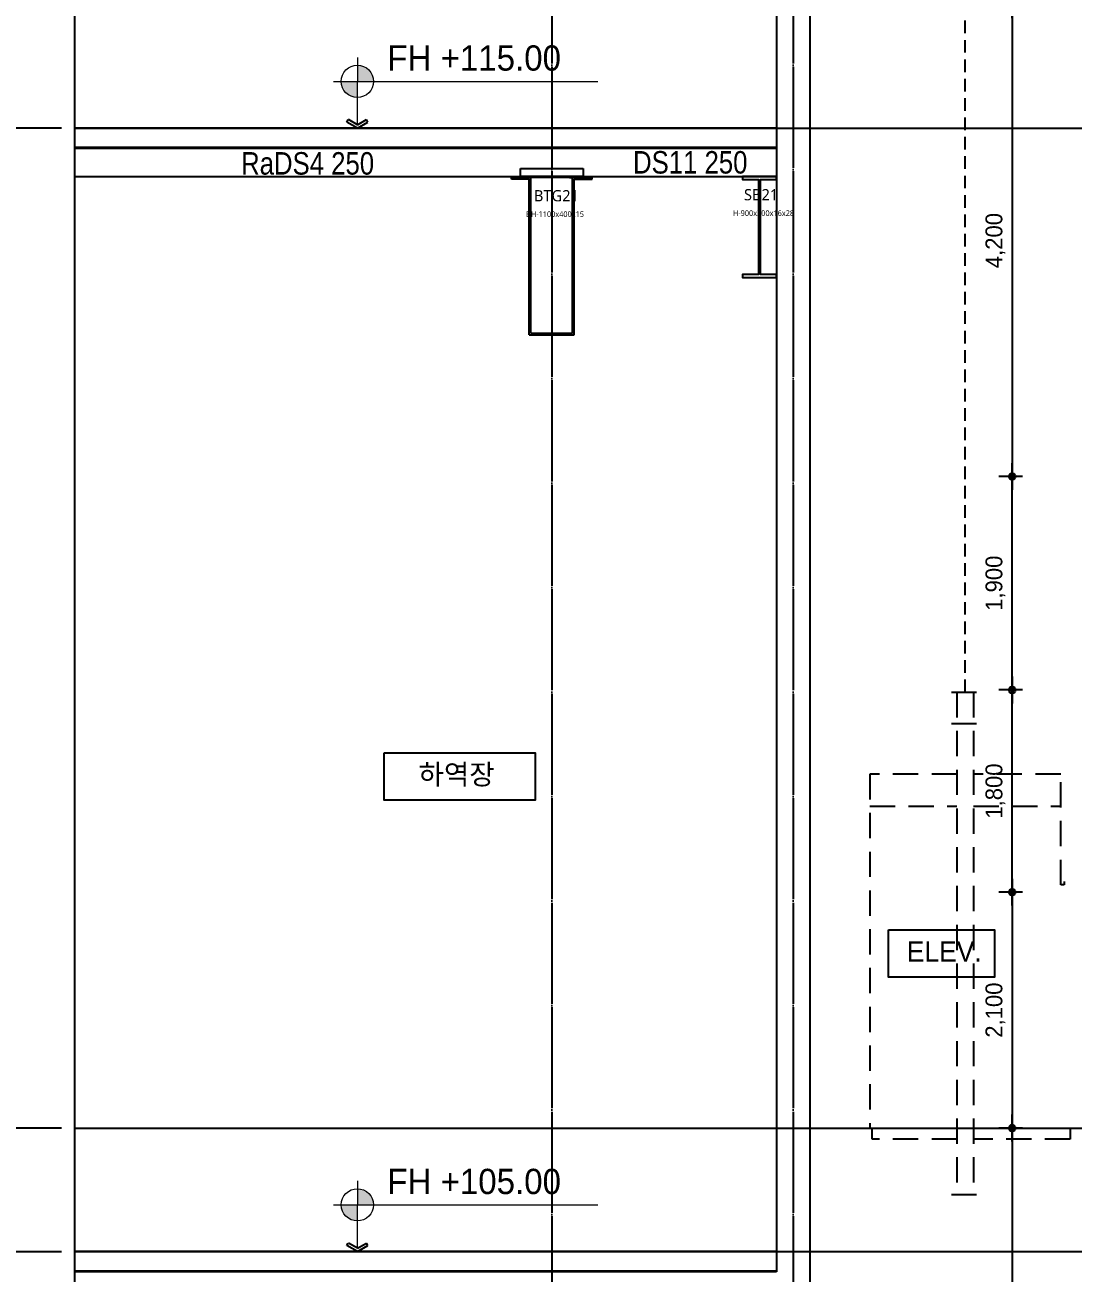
# Model space of a CAD drawing. Header units: millimetres. Extents: x 11948722 to 13111668, y -10771712 to -10232988.
# Drawn here: x 12176642 to 12185975, y -10567453 to -10556344 of the extents above; entities that cross this region are included whole.
import ezdxf
from ezdxf.enums import TextEntityAlignment as Align

# ---------------------------------------------------------------- set-up
doc = ezdxf.new("R2010")
doc.units = ezdxf.units.MM
doc.header["$LTSCALE"] = 150
doc.header["$MEASUREMENT"] = 0
for name, pattern in [('CEN', [6.2, 6, -0.1, 0, -0.1]), ('HID', [2.3, 1.5, -0.8]), ('HIDDEN', [2, 1, -1]), ('X_PLAN_1F$0$CEN', [62, 60, -1, 0, -1])]:
    doc.linetypes.add(name, pattern=pattern)
doc.layers.get('0').update_dxf_attribs({"linetype": 'CONTINUOUS'})
doc.layers.get('Defpoints').update_dxf_attribs({"color": 117, "linetype": 'CONTINUOUS'})
for name, color, linetype in [('0-Besto', 1, 'CONTINUOUS'), ('A-CON', 2, 'CONTINUOUS'), ('A-중심선', 10, 'CEN'), ('CON-C', 2, 'CONTINUOUS'), ('DIM', 7, 'CONTINUOUS'), ('ELE-06', 6, 'CONTINUOUS'), ('ELE-8', 8, 'CONTINUOUS'), ('elev', 8, 'HID'), ('X_PLAN_1F$0$A-중심선', 1, 'X_PLAN_1F$0$CEN'), ('Xref-계단단면도$0$3 dim0', 7, 'CONTINUOUS'), ('Xref-계단단면도$0$A-TEX-SYM', 3, 'CONTINUOUS'), ('Xref-계단단면도$0$DIM', 7, 'CONTINUOUS'), ('Xref-계단단면도$0$TEX', 3, 'CONTINUOUS'), ('Xref-계단단면도$0$TEX-SYM', 3, 'CONTINUOUS')]:
    doc.layers.add(name, color=color, linetype=linetype)
doc.layers.add('Xref-계단단면도$0$박스', color=6, linetype='CONTINUOUS', lineweight=15)
doc.styles.add('A.NARROW', font='ARIALN.TTF')
doc.styles.add('Xref-계단단면도$0$나눔고딕 Se', font='')
doc.styles.add('Xref-계단단면도$0$돋움', font='')
doc.styles.add('나눔고딕 Se', font='NanumGothic.ttf')
doc.styles.get('Xref-계단단면도$0$나눔고딕 Se').set_extended_font_data('Dotum')
doc.styles.get('Xref-계단단면도$0$돋움').set_extended_font_data('Dotum')
doc.dimstyles.new('Xref-계단단면도$0$A1-100', dxfattribs={"dimtxt": 3, "dimasz": 1, "dimexe": 2, "dimexo": 2, "dimgap": 1, "dimtad": 1, "dimdec": 0, "dimzin": 12, "dimdsep": 46, "dimlunit": 6, "dimtxsty": 'Xref-계단단면도$0$나눔고딕 Se', "dimblk1": 'Xref-계단단면도$0$DIMDOT', "dimblk2": 'Xref-계단단면도$0$DIMDOT', "dimsah": 1, "dimcen": -1, "dimdle": 2, "dimclrd": 256, "dimclre": 256, "dimclrt": 3, "dimadec": 0, "dimazin": 0, "dimtfac": 1, "dimtdec": 0, "dimtix": 1, "dimtmove": 2, "dimatfit": 3, "dimldrblk": 'Xref-계단단면도$0$DIMDOT', "dimfxl": 1, "dimtvp": 1, "dimtolj": 1, "dimtzin": 12, "dimlwd": -1, "dimlwe": -1, "dimarcsym": 0})
pattern_1 = [(45, (0, 0), (-0.015890984760856, 0.015890984760856), [])]

# ---------------------------------------------------------------- blocks, each defined once
blk = doc.blocks.new('Xref-계단단면도$0$DIMDOT')
at = {"color": 0}
blk.add_line((-2, 0), (2, 0), dxfattribs=at)
for radius in [0.5, 0.25]:
    blk.add_circle((0, 0), radius, dxfattribs=at)
blk = doc.blocks.new('*D15')
at = {"layer": 'Defpoints', "color": 0, "transparency": 16777216}
for p in [(12173487, -10536163), (12177087, -10536163), (12177087, -10566163)]:
    blk.add_point(p, dxfattribs=at)
at = {"layer": 'Xref-계단단면도$0$3 dim0', "transparency": 16777216}
for p, q in [((12176967, -10536163), (12173367, -10536163)), ((12173487, -10566103), (12173487, -10536223)), ((12176967, -10566163), (12173367, -10566163))]:
    blk.add_line(p, q, dxfattribs=at)
at = {"layer": 'Xref-계단단면도$0$3 dim0', "transparency": 16777216, "xscale": 60, "yscale": 60, "zscale": 60}
for p, rotation in [((12173487, -10536163), 90), ((12173487, -10566163), 270)]:
    blk.add_blockref('Xref-계단단면도$0$DIMDOT', p, dxfattribs=dict(at, rotation=rotation))
at = {"layer": 'Xref-계단단면도$0$3 dim0', "color": 3, "transparency": 16777216, "insert": (12173302, -10551163), "char_height": 210, "attachment_point": 5, "rotation": 90, "style": 'Xref-계단단면도$0$나눔고딕 Se'}
blk.add_mtext('\\A1;30,000', dxfattribs=at)
blk = doc.blocks.new('*D16')
at = {"layer": 'Defpoints', "color": 0, "transparency": 16777216}
for p in [(12177087, -10566163), (12173487, -10576163), (12177087, -10576163)]:
    blk.add_point(p, dxfattribs=at)
at = {"layer": 'Xref-계단단면도$0$3 dim0', "transparency": 16777216}
for p, q in [((12176967, -10566163), (12173367, -10566163)), ((12173487, -10566223), (12173487, -10576103)), ((12176967, -10576163), (12173367, -10576163))]:
    blk.add_line(p, q, dxfattribs=at)
at = {"layer": 'Xref-계단단면도$0$3 dim0', "transparency": 16777216, "xscale": 60, "yscale": 60, "zscale": 60}
for p, rotation in [((12173487, -10566163), 90), ((12173487, -10576163), 270)]:
    blk.add_blockref('Xref-계단단면도$0$DIMDOT', p, dxfattribs=dict(at, rotation=rotation))
at = {"layer": 'Xref-계단단면도$0$3 dim0', "color": 3, "transparency": 16777216, "insert": (12173302, -10571163), "char_height": 210, "attachment_point": 5, "rotation": 90, "style": 'Xref-계단단면도$0$나눔고딕 Se'}
blk.add_mtext('\\A1;10,000', dxfattribs=at)
blk = doc.blocks.new('*D18')
at = {"layer": 'Defpoints', "color": 0, "transparency": 16777216}
for p in [(12177087, -10567263), (12174087, -10576163), (12177087, -10576163)]:
    blk.add_point(p, dxfattribs=at)
at = {"layer": 'Xref-계단단면도$0$3 dim0', "transparency": 16777216}
for p, q in [((12176967, -10567263), (12173967, -10567263)), ((12174087, -10567323), (12174087, -10576103)), ((12176967, -10576163), (12173967, -10576163))]:
    blk.add_line(p, q, dxfattribs=at)
at = {"layer": 'Xref-계단단면도$0$3 dim0', "transparency": 16777216, "xscale": 60, "yscale": 60, "zscale": 60}
for p, rotation in [((12174087, -10567263), 90), ((12174087, -10576163), 270)]:
    blk.add_blockref('Xref-계단단면도$0$DIMDOT', p, dxfattribs=dict(at, rotation=rotation))
at = {"layer": 'Xref-계단단면도$0$3 dim0', "color": 3, "transparency": 16777216, "insert": (12173902, -10571713), "char_height": 210, "attachment_point": 5, "rotation": 90, "style": 'Xref-계단단면도$0$나눔고딕 Se'}
blk.add_mtext('\\A1;8,900', dxfattribs=at)
blk = doc.blocks.new('*D24')
at = {"layer": 'Defpoints', "color": 0, "transparency": 16777216}
for p in [(12174087, -10556163), (12177087, -10556163), (12177087, -10566163)]:
    blk.add_point(p, dxfattribs=at)
at = {"layer": 'Xref-계단단면도$0$3 dim0', "transparency": 16777216}
for p, q in [((12176967, -10556163), (12173967, -10556163)), ((12174087, -10566103), (12174087, -10556223)), ((12176967, -10566163), (12173967, -10566163))]:
    blk.add_line(p, q, dxfattribs=at)
at = {"layer": 'Xref-계단단면도$0$3 dim0', "transparency": 16777216, "xscale": 60, "yscale": 60, "zscale": 60}
for p, rotation in [((12174087, -10556163), 90), ((12174087, -10566163), 270)]:
    blk.add_blockref('Xref-계단단면도$0$DIMDOT', p, dxfattribs=dict(at, rotation=rotation))
at = {"layer": 'Xref-계단단면도$0$3 dim0', "color": 3, "transparency": 16777216, "insert": (12173902, -10561163), "char_height": 210, "attachment_point": 5, "rotation": 90, "style": 'Xref-계단단면도$0$나눔고딕 Se'}
blk.add_mtext('\\A1;10,000', dxfattribs=at)
blk = doc.blocks.new('*D8')
at = {"layer": 'Defpoints', "color": 0, "transparency": 16777216}
for p in [(12177087, -10566163), (12174087, -10567263), (12177087, -10567263)]:
    blk.add_point(p, dxfattribs=at)
at = {"layer": 'Xref-계단단면도$0$3 dim0', "transparency": 16777216}
for p, q in [((12176967, -10566163), (12173967, -10566163)), ((12174087, -10566223), (12174087, -10567203)), ((12176967, -10567263), (12173967, -10567263))]:
    blk.add_line(p, q, dxfattribs=at)
at = {"layer": 'Xref-계단단면도$0$3 dim0', "transparency": 16777216, "xscale": 60, "yscale": 60, "zscale": 60}
for p, rotation in [((12174087, -10566163), 90), ((12174087, -10567263), 270)]:
    blk.add_blockref('Xref-계단단면도$0$DIMDOT', p, dxfattribs=dict(at, rotation=rotation))
at = {"layer": 'Xref-계단단면도$0$3 dim0', "color": 3, "transparency": 16777216, "insert": (12173902, -10566713), "char_height": 210, "attachment_point": 5, "rotation": 90, "style": 'Xref-계단단면도$0$나눔고딕 Se'}
blk.add_mtext('\\A1;1,100', dxfattribs=at)
blk = doc.blocks.new('*D11')
at = {"layer": 'Defpoints', "color": 0, "transparency": 16777216}
for p in [(12177087, -10557263), (12174687, -10566163), (12177087, -10566163)]:
    blk.add_point(p, dxfattribs=at)
at = {"layer": 'Xref-계단단면도$0$3 dim0', "transparency": 16777216}
for p, q in [((12176967, -10557263), (12174567, -10557263)), ((12174687, -10557323), (12174687, -10566103)), ((12176967, -10566163), (12174567, -10566163))]:
    blk.add_line(p, q, dxfattribs=at)
at = {"layer": 'Xref-계단단면도$0$3 dim0', "transparency": 16777216, "xscale": 60, "yscale": 60, "zscale": 60}
for p, rotation in [((12174687, -10557263), 90), ((12174687, -10566163), 270)]:
    blk.add_blockref('Xref-계단단면도$0$DIMDOT', p, dxfattribs=dict(at, rotation=rotation))
at = {"layer": 'Xref-계단단면도$0$3 dim0', "color": 3, "transparency": 16777216, "insert": (12174502, -10561713), "char_height": 210, "attachment_point": 5, "rotation": 90, "style": 'Xref-계단단면도$0$나눔고딕 Se'}
blk.add_mtext('\\A1;8,900', dxfattribs=at)
blk = doc.blocks.new('*D12')
at = {"layer": 'Defpoints', "color": 0, "transparency": 16777216}
for p in [(12177087, -10556163), (12174687, -10557263), (12177087, -10557263)]:
    blk.add_point(p, dxfattribs=at)
at = {"layer": 'Xref-계단단면도$0$3 dim0', "transparency": 16777216}
for p, q in [((12176967, -10556163), (12174567, -10556163)), ((12174687, -10556223), (12174687, -10557203)), ((12176967, -10557263), (12174567, -10557263))]:
    blk.add_line(p, q, dxfattribs=at)
at = {"layer": 'Xref-계단단면도$0$3 dim0', "transparency": 16777216, "xscale": 60, "yscale": 60, "zscale": 60}
for p, rotation in [((12174687, -10556163), 90), ((12174687, -10557263), 270)]:
    blk.add_blockref('Xref-계단단면도$0$DIMDOT', p, dxfattribs=dict(at, rotation=rotation))
at = {"layer": 'Xref-계단단면도$0$3 dim0', "color": 3, "transparency": 16777216, "insert": (12174502, -10556713), "char_height": 210, "attachment_point": 5, "rotation": 90, "style": 'Xref-계단단면도$0$나눔고딕 Se'}
blk.add_mtext('\\A1;1,100', dxfattribs=at)
blk = doc.blocks.new('Xref-계단단면도$0$arrow1')
for p, q in [((0, 0), (0.286, 0.501)), ((0, 0), (0.286, -0.501)), ((0.165, 0), (0.41, 0.429)), ((0.165, 0), (0.41, -0.429)), ((0.286, 0.501), (0.41, 0.43)), ((0.286, -0.501), (0.41, -0.43))]:
    blk.add_line(p, q)
blk = doc.blocks.new('*D823')
at = {"layer": 'Defpoints', "color": 0, "transparency": 16777216}
for p in [(12185645, -10564063), (12185433, -10566163), (12185645, -10566163)]:
    blk.add_point(p, dxfattribs=at)
at = {"layer": 'Xref-계단단면도$0$3 dim0', "transparency": 16777216}
for p, q in [((12185525, -10564063), (12185313, -10564063)), ((12185433, -10564123), (12185433, -10566103)), ((12185525, -10566163), (12185313, -10566163))]:
    blk.add_line(p, q, dxfattribs=at)
at = {"layer": 'Xref-계단단면도$0$3 dim0', "transparency": 16777216, "xscale": 60, "yscale": 60, "zscale": 60}
for p, rotation in [((12185433, -10564063), 90), ((12185433, -10566163), 270)]:
    blk.add_blockref('Xref-계단단면도$0$DIMDOT', p, dxfattribs=dict(at, rotation=rotation))
at = {"layer": 'Xref-계단단면도$0$3 dim0', "color": 3, "transparency": 16777216, "insert": (12185284, -10565113), "char_height": 150, "attachment_point": 5, "rotation": 90, "style": 'Xref-계단단면도$0$나눔고딕 Se'}
blk.add_mtext('\\A1;2,100', dxfattribs=at)
blk = doc.blocks.new('*D824')
at = {"layer": 'Defpoints', "color": 0, "transparency": 16777216}
for p in [(12185433, -10562263), (12185645, -10562263), (12185645, -10564063)]:
    blk.add_point(p, dxfattribs=at)
at = {"layer": 'Xref-계단단면도$0$3 dim0', "transparency": 16777216}
for p, q in [((12185525, -10562263), (12185313, -10562263)), ((12185433, -10564003), (12185433, -10562323)), ((12185525, -10564063), (12185313, -10564063))]:
    blk.add_line(p, q, dxfattribs=at)
at = {"layer": 'Xref-계단단면도$0$3 dim0', "transparency": 16777216, "xscale": 60, "yscale": 60, "zscale": 60}
for p, rotation in [((12185433, -10562263), 90), ((12185433, -10564063), 270)]:
    blk.add_blockref('Xref-계단단면도$0$DIMDOT', p, dxfattribs=dict(at, rotation=rotation))
at = {"layer": 'Xref-계단단면도$0$3 dim0', "color": 3, "transparency": 16777216, "insert": (12185284, -10563163), "char_height": 150, "attachment_point": 5, "rotation": 90, "style": 'Xref-계단단면도$0$나눔고딕 Se'}
blk.add_mtext('\\A1;1,800', dxfattribs=at)
blk = doc.blocks.new('*D825')
at = {"layer": 'Defpoints', "color": 0, "transparency": 16777216}
for p in [(12185433, -10560363), (12185645, -10560363), (12185645, -10562263)]:
    blk.add_point(p, dxfattribs=at)
at = {"layer": 'Xref-계단단면도$0$3 dim0', "transparency": 16777216}
for p, q in [((12185525, -10560363), (12185313, -10560363)), ((12185433, -10562203), (12185433, -10560423)), ((12185525, -10562263), (12185313, -10562263))]:
    blk.add_line(p, q, dxfattribs=at)
at = {"layer": 'Xref-계단단면도$0$3 dim0', "transparency": 16777216, "xscale": 60, "yscale": 60, "zscale": 60}
for p, rotation in [((12185433, -10560363), 90), ((12185433, -10562263), 270)]:
    blk.add_blockref('Xref-계단단면도$0$DIMDOT', p, dxfattribs=dict(at, rotation=rotation))
at = {"layer": 'Xref-계단단면도$0$3 dim0', "color": 3, "transparency": 16777216, "insert": (12185284, -10561313), "char_height": 150, "attachment_point": 5, "rotation": 90, "style": 'Xref-계단단면도$0$나눔고딕 Se'}
blk.add_mtext('\\A1;1,900', dxfattribs=at)
blk = doc.blocks.new('*D826')
at = {"layer": 'Defpoints', "color": 0, "transparency": 16777216}
for p in [(12185645, -10556163), (12185433, -10560363), (12185645, -10560363)]:
    blk.add_point(p, dxfattribs=at)
at = {"layer": 'Xref-계단단면도$0$3 dim0', "transparency": 16777216}
for p, q in [((12185525, -10556163), (12185313, -10556163)), ((12185433, -10556223), (12185433, -10560303)), ((12185525, -10560363), (12185313, -10560363))]:
    blk.add_line(p, q, dxfattribs=at)
at = {"layer": 'Xref-계단단면도$0$3 dim0', "transparency": 16777216, "xscale": 60, "yscale": 60, "zscale": 60}
for p, rotation in [((12185433, -10556163), 90), ((12185433, -10560363), 270)]:
    blk.add_blockref('Xref-계단단면도$0$DIMDOT', p, dxfattribs=dict(at, rotation=rotation))
at = {"layer": 'Xref-계단단면도$0$3 dim0', "color": 3, "transparency": 16777216, "insert": (12185284, -10558263), "char_height": 150, "attachment_point": 5, "rotation": 90, "style": 'Xref-계단단면도$0$나눔고딕 Se'}
blk.add_mtext('\\A1;4,200', dxfattribs=at)
blk = doc.blocks.new('*D830')
at = {"layer": 'Defpoints', "color": 0, "transparency": 16777216}
for p in [(12185645, -10566163), (12185433, -10570363), (12185645, -10570363)]:
    blk.add_point(p, dxfattribs=at)
at = {"layer": 'Xref-계단단면도$0$3 dim0', "transparency": 16777216}
for p, q in [((12185525, -10566163), (12185313, -10566163)), ((12185433, -10566223), (12185433, -10570303)), ((12185525, -10570363), (12185313, -10570363))]:
    blk.add_line(p, q, dxfattribs=at)
at = {"layer": 'Xref-계단단면도$0$3 dim0', "transparency": 16777216, "xscale": 60, "yscale": 60, "zscale": 60}
for p, rotation in [((12185433, -10566163), 90), ((12185433, -10570363), 270)]:
    blk.add_blockref('Xref-계단단면도$0$DIMDOT', p, dxfattribs=dict(at, rotation=rotation))
at = {"layer": 'Xref-계단단면도$0$3 dim0', "color": 3, "transparency": 16777216, "insert": (12185284, -10568263), "char_height": 150, "attachment_point": 5, "rotation": 90, "style": 'Xref-계단단면도$0$나눔고딕 Se'}
blk.add_mtext('\\A1;4,200', dxfattribs=at)
blk = doc.blocks.new('A$C62D91658')
at = {"layer": '0-Besto', "color": 2}
for p, q in [((-359, -25), (-359, -10)), ((-200, -25), (-359, -25)), ((-200, -1410), (-200, -25)), ((-185, -1395), (-185, -10)), ((185, -1395), (185, -10)), ((200, -1410), (200, -25)), ((200, -25), (359, -25)), ((359, -25), (359, -10)), ((-200, -1410), (200, -1410)), ((-185, -1395), (185, -1395))]:
    blk.add_line(p, q, dxfattribs=at)
at = {"layer": '0-Besto'}
for p, q in [((-359, -10), (-188, -10)), ((-159, -10), (-279, -10)), ((159, -10), (279, -10)), ((359, -10), (188, -10))]:
    blk.add_line(p, q, dxfattribs=at)
at = {"layer": 'DIM', "color": 2}
for p, q in [((-279, -10), (-279, 70)), ((-279, 70), (279, 70)), ((279, 0), (-279, 0)), ((279, 70), (279, -10)), ((279, -10), (-279, -10))]:
    blk.add_line(p, q, dxfattribs=at)
at = {"layer": 'Defpoints', "style": '나눔고딕 Se'}
for s, height, p in [('BTG21', 100, (242, -171)), ('BH-1100x400x15', 50, (287, -335))]:
    blk.add_text(s, height=height, dxfattribs=at).set_placement(p, align=Align.MIDDLE_RIGHT)
blk = doc.blocks.new('A$C631E516C')
at = {"layer": 'A-CON', "ltscale": 3}
blk.add_lwpolyline([(-150, 0), (-150, -28), (-8, -28), (-8, -872), (-150, -872), (-150, -900), (150, -900), (150, -872), (8, -872), (8, -28), (150, -28), (150, 0), (-150, 0)], close=True, dxfattribs=at)
at = {"layer": 'Defpoints', "style": '나눔고딕 Se'}
for s, height, p in [('SB21', 100, (167, -162)), ('H-900x300x16x28', 50, (308, -326))]:
    blk.add_text(s, height=height, dxfattribs=at).set_placement(p, align=Align.MIDDLE_RIGHT)

msp = doc.modelspace()

# ---------------------------------------------------------------- hatches: boundary and pattern name
at = {"layer": 'Xref-계단단면도$0$박스', "ltscale": 0.1}
h = msp.add_hatch(dxfattribs=at)
h.set_pattern_fill('ANSI31', color=256, scale=0.179786)
h.set_pattern_definition(pattern_1)
h.paths.add_polyline_path([(12179601.9, -10556702.3), (12179601.9, -10556846.1), (12179745.7, -10556846.1, 0.4142136)])
h.paths.add_polyline_path([(12179601.9, -10556846.1), (12179458.1, -10556846.1, 0.4142136), (12179601.9, -10556989.9)])
h = msp.add_hatch(dxfattribs=at)
h.set_pattern_fill('ANSI31', color=256, scale=0.179786)
h.set_pattern_definition(pattern_1)
h.paths.add_polyline_path([(12179601.9, -10566702.3), (12179601.9, -10566846.1), (12179745.7, -10566846.1, 0.4142136)])
h.paths.add_polyline_path([(12179601.9, -10566846.1), (12179458.1, -10566846.1, 0.4142136), (12179601.9, -10566989.9)])

# ---------------------------------------------------------------- linework, layer by layer
at = {"layer": 'A-중심선'}
for p, q in [((12181332.6, -10528812.8), (12181332.6, -10580443.8)), ((12183482.6, -10528812.8), (12183482.6, -10580443.8))]:
    msp.add_line(p, q, dxfattribs=at)
at = {"layer": 'A-중심선', "linetype": 'ByBlock', "ltscale": 0.5}
for p, q in [((12177087.3, -10557262.8), (12194713.3, -10557262.8)), ((12177087.3, -10566162.8), (12194713.3, -10566162.8)), ((12177087.3, -10567262.8), (12194713.3, -10567262.8))]:
    msp.add_line(p, q, dxfattribs=at)
at = {"layer": 'CON-C'}
for p, q in [((12183632.6, -10577762.8), (12183632.6, -10536562.8)), ((12183332.6, -10547442.8), (12183332.6, -10557442.8)), ((12183332.6, -10557442.8), (12177087.3, -10557442.8)), ((12183332.6, -10557442.8), (12183332.6, -10567442.8)), ((12183332.6, -10567442.8), (12177087.3, -10567442.8))]:
    msp.add_line(p, q, dxfattribs=at)
at = {"layer": 'CON-C', "flags": 128}
msp.add_lwpolyline([(12177087.3, -10557692.8), (12183332.6, -10557692.8)], dxfattribs=at)
at = {"layer": 'Defpoints', "ltscale": 1200}
msp.add_lwpolyline([(12177087.3, -10525959.4), (12194713.3, -10525959.4), (12194713.3, -10580443.8), (12177087.3, -10580443.8)], close=True, dxfattribs=at)
at = {"layer": 'ELE-06'}
for p, q in [((12183332.6, -10557262.8), (12177087.3, -10557262.8)), ((12183332.6, -10567262.8), (12177087.3, -10567262.8))]:
    msp.add_line(p, q, dxfattribs=at)
at = {"layer": 'ELE-8', "linetype": 'HIDDEN', "ltscale": 300}
for p, q in [((12177087.3, -10557432.8), (12183332.6, -10557432.8)), ((12177087.3, -10567432.8), (12183332.6, -10567432.8))]:
    msp.add_line(p, q, dxfattribs=at)
at = {"layer": 'elev'}
for p, q in [((12184891.1, -10562282.8), (12185138.1, -10562282.8)), ((12184941.1, -10562282.8), (12184941.1, -10566752.8)), ((12185088.1, -10562282.8), (12185088.1, -10566752.8)), ((12184891.1, -10562562.8), (12185138.1, -10562562.8)), ((12184164.6, -10563297.8), (12184941.1, -10563297.8)), ((12185088.1, -10563297.8), (12185864.6, -10563297.8)), ((12184891.1, -10566752.8), (12185138.1, -10566752.8))]:
    msp.add_line(p, q, dxfattribs=at)
at = {"layer": 'elev', "linetype": 'HID', "ltscale": 0.5}
msp.add_lwpolyline([(12185014.6, -10562282.8), (12185014.6, -10538056.1)], dxfattribs=at)
at = {"layer": 'elev'}
for points in [[(12184941.1, -10563012.8), (12184164.6, -10563012.8), (12184164.6, -10566162.8), (12184941.1, -10566162.8)], [(12185894.6, -10563968.8), (12185894.6, -10563998.8), (12185864.6, -10563998.8), (12185864.6, -10563012.8), (12185088.1, -10563012.8)], [(12184941.1, -10566262.8), (12184184.6, -10566262.8), (12184184.6, -10566162.8)], [(12185088.1, -10566162.8), (12185949.6, -10566162.8), (12185949.6, -10566262.8), (12185088.1, -10566262.8)]]:
    msp.add_lwpolyline(points, dxfattribs=at)
at = {"layer": 'Xref-계단단면도$0$TEX-SYM'}
for points in [[(12179839.8, -10562822.9), (12181184.3, -10562822.9), (12181184.3, -10563242.9), (12179839.8, -10563242.9)], [(12184331.4, -10564398.7), (12185275.8, -10564398.7), (12185275.8, -10564818.7), (12184331.4, -10564818.7)]]:
    msp.add_lwpolyline(points, close=True, dxfattribs=at)
at = {"layer": 'Xref-계단단면도$0$박스', "ltscale": 0.1}
for p, q in [((12179601.9, -10556633.9), (12179601.9, -10556846.1)), ((12179389.7, -10556846.1), (12181743.8, -10556846.1)), ((12179601.9, -10557231.9), (12179601.9, -10556846.1)), ((12179601.9, -10566633.9), (12179601.9, -10566846.1)), ((12179389.7, -10566846.1), (12181743.8, -10566846.1)), ((12179601.9, -10567231.9), (12179601.9, -10566846.1))]:
    msp.add_line(p, q, dxfattribs=at)
for centre in [(12179601.9, -10556846.1), (12179601.9, -10566846.1)]:
    msp.add_circle(centre, 143.8, dxfattribs=at)

# ---------------------------------------------------------------- block references
at = {"layer": 'X_PLAN_1F$0$A-중심선', "ltscale": 1200}
for name, p in [('A$C62D91658', (12181332.6, -10557692.8)), ('A$C631E516C', (12183182.6, -10557692.8))]:
    msp.add_blockref(name, p, dxfattribs=at)
at = {"layer": 'Xref-계단단면도$0$DIM', "ltscale": 0.1, "xscale": 187.5, "yscale": 187.5, "zscale": 187.5, "rotation": 90.00000000000001}
for p in [(12179601.9, -10557262.8), (12179601.9, -10567262.8)]:
    msp.add_blockref('Xref-계단단면도$0$arrow1', p, dxfattribs=at)

# ---------------------------------------------------------------- texts
at = {"layer": 'Defpoints', "style": 'A.NARROW'}
for s, p in [('RaDS4 250', (12178566.7, -10557575.8)), ('DS11 250', (12182056.6, -10557566.5))]:
    msp.add_text(s, height=200, dxfattribs=at).set_placement(p, align=Align.MIDDLE_LEFT)
at = {"layer": 'Xref-계단단면도$0$A-TEX-SYM', "style": 'Xref-계단단면도$0$돋움'}
for s, p in [('FH +115.00', (12179868.6, -10556750.4)), ('FH +105.00', (12179868.6, -10566750.4))]:
    msp.add_text(s, height=225, dxfattribs=at).set_placement(p)
at = {"layer": 'Xref-계단단면도$0$TEX', "style": 'Xref-계단단면도$0$돋움'}
for s, p in [('하역장', (12180146.6, -10563014.8)), ('ELEV.', (12184493.7, -10564590.6))]:
    msp.add_text(s, height=180, dxfattribs=at).set_placement(p, align=Align.MIDDLE_LEFT)

# ---------------------------------------------------------------- dimensions: what is measured, and where the dimension line sits
at = {"layer": 'Xref-계단단면도$0$3 dim0'}
for base, p1, p2, angle, override, picture, middle in [((12173487.3, -10536162.8), (12177087.3, -10566162.8), (12177087.3, -10536162.8), 90, {"dimscale": 60, "dimtxt": 3.5}, '*D15', (12173302, -10551162.8)), ((12174087.3, -10556162.8), (12177087.3, -10566162.8), (12177087.3, -10556162.8), 270, {"dimscale": 60, "dimtxt": 3.5}, '*D24', (12173902, -10561162.8)), ((12174687.3, -10557262.8), (12177087.3, -10556162.8), (12177087.3, -10557262.8), 90, {"dimscale": 60, "dimtxt": 3.5}, '*D12', (12174502, -10556712.8)), ((12185433.4, -10560362.8), (12185644.5, -10556162.8), (12185644.5, -10560362.8), 270, {"dimscale": 60, "dimtxt": 2.5}, '*D826', (12185283.8, -10558262.8)), ((12174687.3, -10566162.8), (12177087.3, -10557262.8), (12177087.3, -10566162.8), 90, {"dimscale": 60, "dimtxt": 3.5}, '*D11', (12174502, -10561712.8)), ((12185433.4, -10560362.8), (12185644.5, -10562262.8), (12185644.5, -10560362.8), 90, {"dimscale": 60, "dimtxt": 2.5}, '*D825', (12185283.8, -10561312.8)), ((12185433.4, -10562262.8), (12185644.5, -10564062.8), (12185644.5, -10562262.8), 90, {"dimscale": 60, "dimtxt": 2.5}, '*D824', (12185283.8, -10563162.8)), ((12185433.4, -10566162.8), (12185644.5, -10564062.8), (12185644.5, -10566162.8), 270, {"dimscale": 60, "dimtxt": 2.5}, '*D823', (12185283.8, -10565112.8)), ((12173487.3, -10576162.8), (12177087.3, -10566162.8), (12177087.3, -10576162.8), 270, {"dimscale": 60, "dimtxt": 3.5}, '*D16', (12173302, -10571162.8)), ((12174087.3, -10567262.8), (12177087.3, -10566162.8), (12177087.3, -10567262.8), 90, {"dimscale": 60, "dimtxt": 3.5}, '*D8', (12173902, -10566712.8)), ((12185433.4, -10570362.8), (12185644.5, -10566162.8), (12185644.5, -10570362.8), 270, {"dimscale": 60, "dimtxt": 2.5}, '*D830', (12185283.8, -10568262.8)), ((12174087.3, -10576162.8), (12177087.3, -10567262.8), (12177087.3, -10576162.8), 90, {"dimscale": 60, "dimtxt": 3.5}, '*D18', (12173902, -10571712.8))]:
    dim = msp.add_linear_dim(base=base, p1=p1, p2=p2, angle=angle, dimstyle='Xref-계단단면도$0$A1-100', override=override, dxfattribs=at)
    dim.commit()
    dim.dimension.update_dxf_attribs({"geometry": picture, "text_midpoint": middle})

doc.saveas('drawing.dxf')
